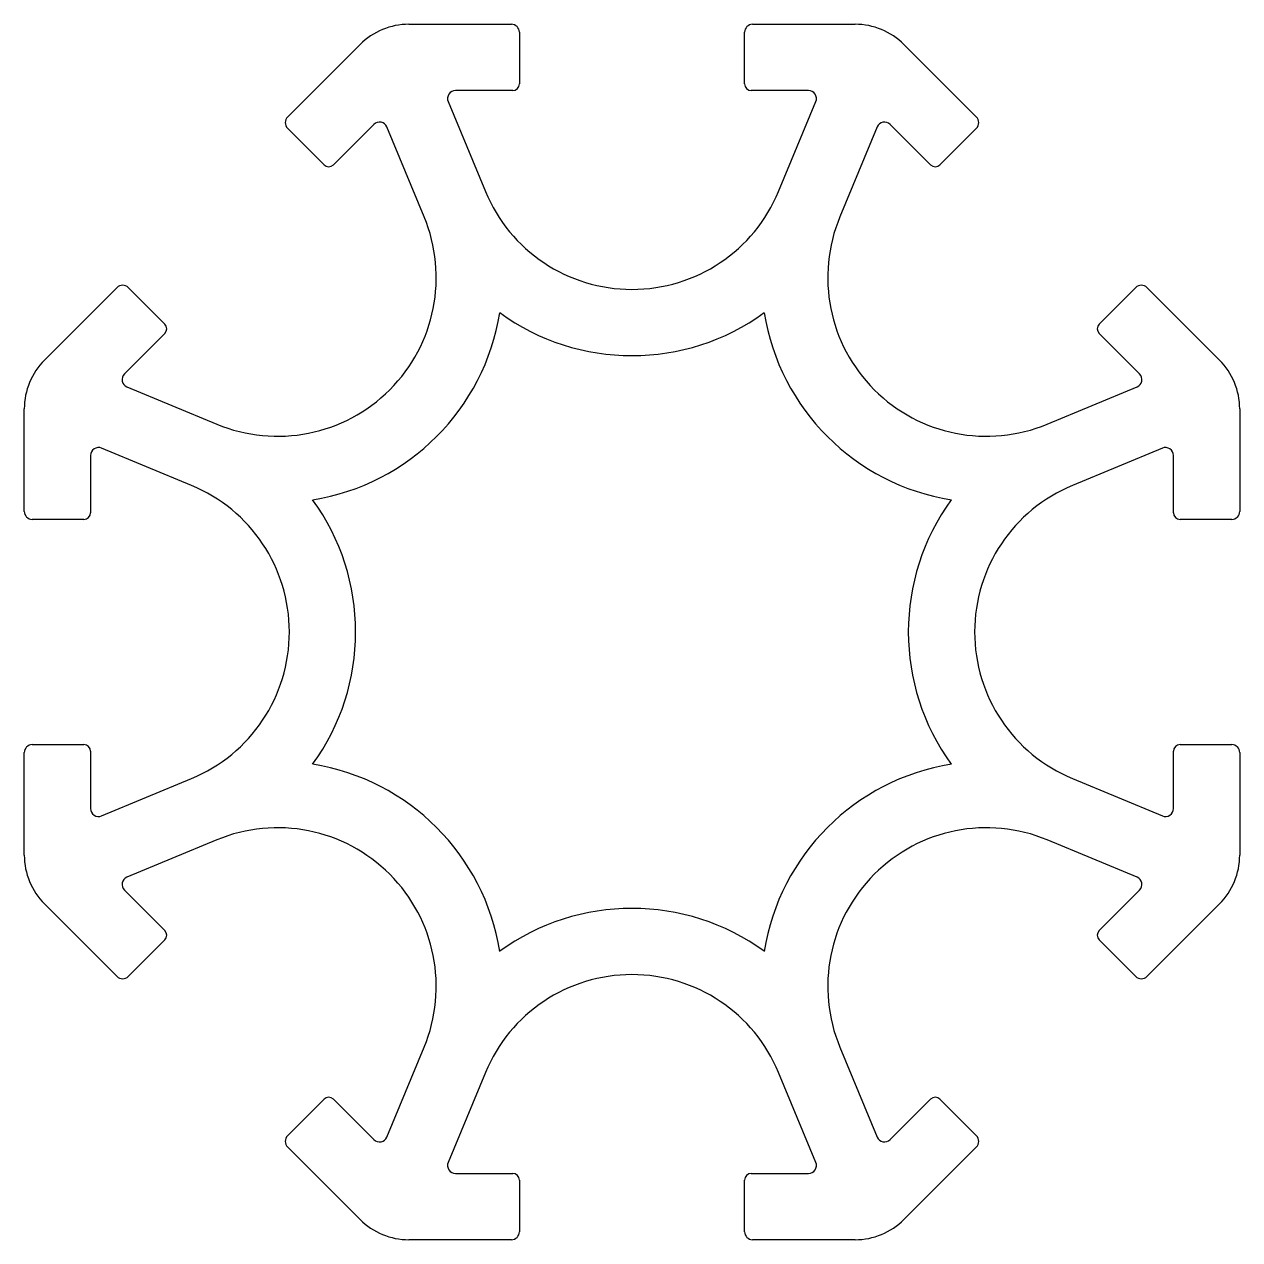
# Model space of a CAD drawing. Extents: x 471 to 516.9, y 399.6 to 445.5.
import ezdxf

# ---------------------------------------------------------------- set-up
doc = ezdxf.new("R2010")
doc.units = 0
doc.layers.get('0').update_dxf_attribs({"linetype": 'CONTINUOUS'})

msp = doc.modelspace()

# ---------------------------------------------------------------- linework, layer by layer
for p, q in [((485.528, 445.477), (489.397, 445.477)), ((498.497, 445.477), (502.366, 445.477)), ((489.697, 445.177), (489.697, 443.227)), ((498.197, 443.227), (498.197, 445.177)), ((480.954, 441.98), (483.69, 444.716)), ((504.205, 444.716), (506.941, 441.98)), ((489.447, 442.977), (487.289, 442.977)), ((500.606, 442.977), (498.447, 442.977)), ((487.012, 442.562), (488.415, 439.174)), ((499.479, 439.174), (500.883, 442.562)), ((482.333, 440.177), (480.954, 441.555)), ((484.213, 441.703), (482.686, 440.177)), ((486.106, 438.217), (484.702, 441.606)), ((503.193, 441.606), (501.789, 438.217)), ((505.208, 440.177), (503.682, 441.703)), ((506.941, 441.555), (505.562, 440.177)), ((471.783, 432.809), (474.519, 435.545)), ((474.944, 435.545), (476.323, 434.166)), ((511.572, 434.166), (512.951, 435.545)), ((513.375, 435.545), (516.111, 432.809)), ((476.323, 433.813), (474.796, 432.287)), ((513.098, 432.287), (511.572, 433.813)), ((474.893, 431.797), (478.282, 430.393)), ((509.612, 430.393), (513.001, 431.797)), ((471.022, 427.102), (471.022, 430.971)), ((516.873, 430.971), (516.873, 427.102)), ((473.522, 429.21), (473.522, 427.052)), ((477.326, 428.084), (473.937, 429.488)), ((513.958, 429.488), (510.569, 428.084)), ((514.373, 427.052), (514.373, 429.21)), ((473.272, 426.802), (471.322, 426.802)), ((516.573, 426.802), (514.623, 426.802)), ((471.322, 418.302), (473.272, 418.302)), ((514.623, 418.302), (516.573, 418.302)), ((471.022, 414.133), (471.022, 418.002)), ((473.522, 418.052), (473.522, 415.893)), ((514.373, 415.893), (514.373, 418.052)), ((516.873, 418.002), (516.873, 414.133)), ((473.937, 415.616), (477.326, 417.02)), ((510.569, 417.02), (513.958, 415.616)), ((478.282, 414.71), (474.893, 413.307)), ((513.001, 413.307), (509.612, 414.71)), ((474.796, 412.817), (476.323, 411.291)), ((511.572, 411.291), (513.098, 412.817)), ((474.519, 409.558), (471.783, 412.294)), ((516.111, 412.294), (513.375, 409.558)), ((476.323, 410.937), (474.944, 409.558)), ((512.951, 409.558), (511.572, 410.937)), ((484.702, 403.498), (486.106, 406.887)), ((501.789, 406.887), (503.193, 403.498)), ((488.415, 405.93), (487.012, 402.541)), ((500.883, 402.541), (499.479, 405.93)), ((480.954, 403.548), (482.333, 404.927)), ((482.686, 404.927), (484.213, 403.401)), ((503.682, 403.401), (505.208, 404.927)), ((505.562, 404.927), (506.941, 403.548)), ((483.69, 400.388), (480.954, 403.124)), ((506.941, 403.124), (504.205, 400.388)), ((487.289, 402.127), (489.447, 402.127)), ((498.447, 402.127), (500.606, 402.127)), ((489.697, 401.877), (489.697, 399.927)), ((498.197, 399.927), (498.197, 401.877)), ((489.397, 399.627), (485.528, 399.627)), ((502.366, 399.627), (498.497, 399.627))]:
    msp.add_line(p, q)
for centre, radius, start, end in [((485.528, 442.877), 2.6, 90, 135), ((489.397, 445.177), 0.3, 0, 90), ((498.497, 445.177), 0.3, 90, 180), ((502.366, 442.877), 2.6, 45, 90), ((487.289, 442.677), 0.3, 90, 202.5), ((489.447, 443.227), 0.25, 270, 0), ((498.447, 443.227), 0.25, 180, 270), ((500.606, 442.677), 0.3, 337.5, 90), ((481.166, 441.768), 0.3, 135, 225), ((484.425, 441.491), 0.3, 22.5, 135), ((503.47, 441.491), 0.3, 45, 157.5), ((506.729, 441.768), 0.3, 315, 45), ((482.509, 440.353), 0.25, 225, 315), ((505.385, 440.353), 0.25, 225, 315), ((493.947, 441.465), 5.988, 202.5, 337.5), ((480.574, 435.925), 5.988, 247.5, 22.5), ((507.321, 435.925), 5.988, 157.5, 292.5), ((474.732, 435.333), 0.3, 45, 135), ((513.163, 435.333), 0.3, 45, 135), ((480.574, 435.925), 8.488, 278.9903, 351.0097), ((493.947, 441.465), 8.488, 233.9903, 306.0097), ((507.321, 435.925), 8.488, 188.9903, 261.0097), ((476.146, 433.99), 0.25, 315, 45), ((511.749, 433.99), 0.25, 135, 225), ((473.622, 430.971), 2.6, 135, 180), ((514.273, 430.971), 2.6, 360, 45), ((475.008, 432.074), 0.3, 135, 247.5), ((512.886, 432.074), 0.3, 292.5, 45), ((473.822, 429.21), 0.3, 67.5, 180), ((514.073, 429.21), 0.3, 360, 112.5), ((475.034, 422.552), 5.988, 292.5, 67.5), ((512.86, 422.552), 5.988, 112.5, 247.5), ((475.034, 422.552), 8.488, 323.9903, 36.0097), ((512.86, 422.552), 8.488, 143.9903, 216.0097), ((471.322, 427.102), 0.3, 180, 270), ((473.272, 427.052), 0.25, 270, 360), ((514.623, 427.052), 0.25, 180, 270), ((516.573, 427.102), 0.3, 270, 360), ((471.322, 418.002), 0.3, 90, 180), ((473.272, 418.052), 0.25, 0, 90), ((514.623, 418.052), 0.25, 90, 180), ((516.573, 418.002), 0.3, 360, 90), ((480.574, 409.178), 8.488, 8.9903, 81.0097), ((507.321, 409.178), 8.488, 98.9903, 171.0097), ((473.822, 415.893), 0.3, 180, 292.5), ((514.073, 415.893), 0.3, 247.5, 360), ((480.574, 409.178), 5.988, 337.5, 112.5), ((507.321, 409.178), 5.988, 67.5, 202.5), ((473.622, 414.133), 2.6, 180, 225), ((514.273, 414.133), 2.6, 315, 360), ((475.008, 413.029), 0.3, 112.5, 225), ((512.886, 413.029), 0.3, 315, 67.5), ((493.947, 403.639), 8.488, 53.9903, 126.0097), ((476.146, 411.114), 0.25, 315, 45), ((511.749, 411.114), 0.25, 135, 225), ((474.732, 409.771), 0.3, 225, 315), ((493.947, 403.639), 5.988, 22.5, 157.5), ((513.163, 409.771), 0.3, 225, 315), ((482.509, 404.75), 0.25, 45, 135), ((505.385, 404.75), 0.25, 45, 135), ((481.166, 403.336), 0.3, 135, 225), ((484.425, 403.613), 0.3, 225, 337.5), ((503.47, 403.613), 0.3, 202.5, 315), ((506.729, 403.336), 0.3, 315, 45), ((487.289, 402.427), 0.3, 157.5, 270), ((489.447, 401.877), 0.25, 360, 90), ((498.447, 401.877), 0.25, 90, 180), ((500.606, 402.427), 0.3, 270, 22.5), ((485.528, 402.227), 2.6, 225, 270), ((502.366, 402.227), 2.6, 270, 315), ((489.397, 399.927), 0.3, 270, 360), ((498.497, 399.927), 0.3, 180, 270)]:
    msp.add_arc(centre, radius, start, end)

doc.saveas('drawing.dxf')
